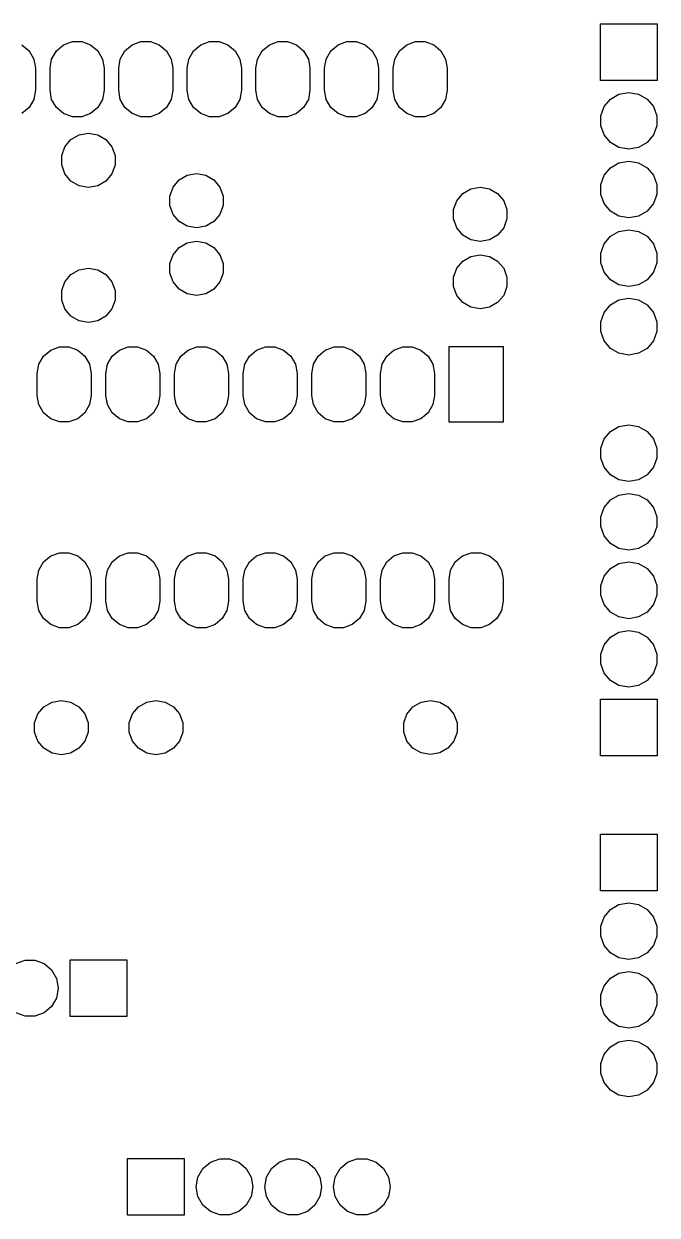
# Model space of a CAD drawing. Extents: x 135.4 to 182.6, y -141.7 to -47.6.
# Drawn here: x 159.11 to 182.55, y -140.05 to -95.95 of the extents above; entities that cross this region are included whole.
import ezdxf

# ---------------------------------------------------------------- set-up
doc = ezdxf.new("R2010")
doc.units = 0
doc.header["$MEASUREMENT"] = 0
doc.layers.add('BLACK', color=7, linetype='CONTINUOUS')

msp = doc.modelspace()

# ---------------------------------------------------------------- linework, layer by layer
at = {"layer": 'Black'}
for p, q in [((180.45, -98.05), (180.45, -95.95)), ((180.45, -95.95), (182.55, -95.95)), ((182.55, -95.95), (182.55, -98.05)), ((159.04, -96.7286), (159.306, -96.9519)), ((159.306, -96.9519), (159.48, -97.2526)), ((160.14, -97.2526), (160.314, -96.9519)), ((160.314, -96.9519), (160.58, -96.7286)), ((160.58, -96.7286), (160.906, -96.6098)), ((160.906, -96.6098), (161.254, -96.6098)), ((161.254, -96.6098), (161.58, -96.7286)), ((161.58, -96.7286), (161.846, -96.9519)), ((161.846, -96.9519), (162.02, -97.2526)), ((162.68, -97.2526), (162.854, -96.9519)), ((162.854, -96.9519), (163.12, -96.7286)), ((163.12, -96.7286), (163.446, -96.6098)), ((163.446, -96.6098), (163.794, -96.6098)), ((163.794, -96.6098), (164.12, -96.7286)), ((164.12, -96.7286), (164.386, -96.9519)), ((164.386, -96.9519), (164.56, -97.2526)), ((165.22, -97.2526), (165.394, -96.9519)), ((165.394, -96.9519), (165.66, -96.7286)), ((165.66, -96.7286), (165.986, -96.6098)), ((165.986, -96.6098), (166.334, -96.6098)), ((166.334, -96.6098), (166.66, -96.7286)), ((166.66, -96.7286), (166.926, -96.9519)), ((166.926, -96.9519), (167.1, -97.2526)), ((167.76, -97.2526), (167.934, -96.9519)), ((167.934, -96.9519), (168.2, -96.7286)), ((168.2, -96.7286), (168.526, -96.6098)), ((168.526, -96.6098), (168.874, -96.6098)), ((168.874, -96.6098), (169.2, -96.7286)), ((169.2, -96.7286), (169.466, -96.9519)), ((169.466, -96.9519), (169.64, -97.2526)), ((170.3, -97.2526), (170.474, -96.9519)), ((170.474, -96.9519), (170.74, -96.7286)), ((170.74, -96.7286), (171.066, -96.6098)), ((171.066, -96.6098), (171.414, -96.6098)), ((171.414, -96.6098), (171.74, -96.7286)), ((171.74, -96.7286), (172.006, -96.9519)), ((172.006, -96.9519), (172.18, -97.2526)), ((172.84, -97.2526), (173.014, -96.9519)), ((173.014, -96.9519), (173.28, -96.7286)), ((173.28, -96.7286), (173.606, -96.6098)), ((173.606, -96.6098), (173.954, -96.6098)), ((173.954, -96.6098), (174.28, -96.7286)), ((174.28, -96.7286), (174.546, -96.9519)), ((174.546, -96.9519), (174.72, -97.2526)), ((159.48, -97.2526), (159.54, -97.5947)), ((160.08, -97.5947), (160.14, -97.2526)), ((162.02, -97.2526), (162.08, -97.5947)), ((162.62, -97.5947), (162.68, -97.2526)), ((164.56, -97.2526), (164.62, -97.5947)), ((165.16, -97.5947), (165.22, -97.2526)), ((167.1, -97.2526), (167.16, -97.5947)), ((167.7, -97.5947), (167.76, -97.2526)), ((169.64, -97.2526), (169.7, -97.5947)), ((170.24, -97.5947), (170.3, -97.2526)), ((172.18, -97.2526), (172.24, -97.5947)), ((172.78, -97.5947), (172.84, -97.2526)), ((174.72, -97.2526), (174.78, -97.5947)), ((159.54, -97.5947), (159.54, -98.4053)), ((160.08, -98.4053), (160.08, -97.5947)), ((162.08, -97.5947), (162.08, -98.4053)), ((162.62, -98.4053), (162.62, -97.5947)), ((164.62, -97.5947), (164.62, -98.4053)), ((165.16, -98.4053), (165.16, -97.5947)), ((167.16, -97.5947), (167.16, -98.4053)), ((167.7, -98.4053), (167.7, -97.5947)), ((169.7, -97.5947), (169.7, -98.4053)), ((170.24, -98.4053), (170.24, -97.5947)), ((172.24, -97.5947), (172.24, -98.4053)), ((172.78, -98.4053), (172.78, -97.5947)), ((174.78, -97.5947), (174.78, -98.4053)), ((182.55, -98.05), (180.45, -98.05)), ((159.48, -98.7474), (159.306, -99.0481)), ((159.54, -98.4053), (159.48, -98.7474)), ((160.14, -98.7474), (160.08, -98.4053)), ((160.314, -99.0481), (160.14, -98.7474)), ((162.02, -98.7474), (161.846, -99.0481)), ((162.08, -98.4053), (162.02, -98.7474)), ((162.68, -98.7474), (162.62, -98.4053)), ((162.854, -99.0481), (162.68, -98.7474)), ((164.56, -98.7474), (164.386, -99.0481)), ((164.62, -98.4053), (164.56, -98.7474)), ((165.22, -98.7474), (165.16, -98.4053)), ((165.394, -99.0481), (165.22, -98.7474)), ((167.1, -98.7474), (166.926, -99.0481)), ((167.16, -98.4053), (167.1, -98.7474)), ((167.76, -98.7474), (167.7, -98.4053)), ((167.934, -99.0481), (167.76, -98.7474)), ((169.64, -98.7474), (169.466, -99.0481)), ((169.7, -98.4053), (169.64, -98.7474)), ((170.3, -98.7474), (170.24, -98.4053)), ((170.474, -99.0481), (170.3, -98.7474)), ((172.18, -98.7474), (172.006, -99.0481)), ((172.24, -98.4053), (172.18, -98.7474)), ((172.84, -98.7474), (172.78, -98.4053)), ((173.014, -99.0481), (172.84, -98.7474)), ((174.72, -98.7474), (174.546, -99.0481)), ((174.78, -98.4053), (174.72, -98.7474)), ((180.587, -99.015), (180.821, -98.7357)), ((180.821, -98.7357), (181.137, -98.5533)), ((181.137, -98.5533), (181.496, -98.49)), ((181.496, -98.49), (181.504, -98.49)), ((181.504, -98.49), (181.863, -98.5533)), ((181.863, -98.5533), (182.179, -98.7357)), ((182.179, -98.7357), (182.413, -99.015)), ((159.306, -99.0481), (159.04, -99.2714)), ((160.58, -99.2714), (160.314, -99.0481)), ((161.846, -99.0481), (161.58, -99.2714)), ((163.12, -99.2714), (162.854, -99.0481)), ((164.386, -99.0481), (164.12, -99.2714)), ((165.66, -99.2714), (165.394, -99.0481)), ((166.926, -99.0481), (166.66, -99.2714)), ((168.2, -99.2714), (167.934, -99.0481)), ((169.466, -99.0481), (169.2, -99.2714)), ((170.74, -99.2714), (170.474, -99.0481)), ((172.006, -99.0481), (171.74, -99.2714)), ((173.28, -99.2714), (173.014, -99.0481)), ((174.546, -99.0481), (174.28, -99.2714)), ((180.462, -99.3577), (180.587, -99.015)), ((182.413, -99.015), (182.538, -99.3577)), ((160.906, -99.3902), (160.58, -99.2714)), ((161.254, -99.3902), (160.906, -99.3902)), ((161.58, -99.2714), (161.254, -99.3902)), ((163.446, -99.3902), (163.12, -99.2714)), ((163.794, -99.3902), (163.446, -99.3902)), ((164.12, -99.2714), (163.794, -99.3902)), ((165.986, -99.3902), (165.66, -99.2714)), ((166.334, -99.3902), (165.986, -99.3902)), ((166.66, -99.2714), (166.334, -99.3902)), ((168.526, -99.3902), (168.2, -99.2714)), ((168.874, -99.3902), (168.526, -99.3902)), ((169.2, -99.2714), (168.874, -99.3902)), ((171.066, -99.3902), (170.74, -99.2714)), ((171.414, -99.3902), (171.066, -99.3902)), ((171.74, -99.2714), (171.414, -99.3902)), ((173.606, -99.3902), (173.28, -99.2714)), ((173.954, -99.3902), (173.606, -99.3902)), ((174.28, -99.2714), (173.954, -99.3902)), ((180.462, -99.7223), (180.462, -99.3577)), ((182.538, -99.3577), (182.538, -99.7223)), ((160.855, -100.231), (161.157, -100.057)), ((161.157, -100.057), (161.5, -99.9962)), ((161.5, -99.9962), (161.843, -100.057)), ((161.843, -100.057), (162.145, -100.231)), ((180.587, -100.065), (180.462, -99.7223)), ((180.821, -100.344), (180.587, -100.065)), ((182.413, -100.065), (182.179, -100.344)), ((182.538, -99.7223), (182.413, -100.065)), ((160.511, -100.826), (160.631, -100.498)), ((160.631, -100.498), (160.855, -100.231)), ((162.145, -100.231), (162.369, -100.498)), ((162.369, -100.498), (162.489, -100.826)), ((181.137, -100.527), (180.821, -100.344)), ((181.496, -100.59), (181.137, -100.527)), ((181.863, -100.527), (181.504, -100.59)), ((182.179, -100.344), (181.863, -100.527)), ((160.511, -101.174), (160.511, -100.826)), ((162.489, -100.826), (162.489, -101.174)), ((181.504, -100.59), (181.496, -100.59)), ((160.631, -101.502), (160.511, -101.174)), ((162.489, -101.174), (162.369, -101.502)), ((180.587, -101.555), (180.821, -101.276)), ((180.821, -101.276), (181.137, -101.093)), ((181.137, -101.093), (181.496, -101.03)), ((181.496, -101.03), (181.504, -101.03)), ((181.504, -101.03), (181.863, -101.093)), ((181.863, -101.093), (182.179, -101.276)), ((182.179, -101.276), (182.413, -101.555)), ((160.855, -101.769), (160.631, -101.502)), ((161.157, -101.943), (160.855, -101.769)), ((162.145, -101.769), (161.843, -101.943)), ((162.369, -101.502), (162.145, -101.769)), ((164.631, -101.998), (164.855, -101.731)), ((164.855, -101.731), (165.157, -101.557)), ((165.157, -101.557), (165.5, -101.496)), ((165.5, -101.496), (165.843, -101.557)), ((165.843, -101.557), (166.145, -101.731)), ((166.145, -101.731), (166.369, -101.998)), ((180.462, -101.898), (180.587, -101.555)), ((182.413, -101.555), (182.538, -101.898)), ((161.5, -102.004), (161.157, -101.943)), ((161.843, -101.943), (161.5, -102.004)), ((164.511, -102.326), (164.631, -101.998)), ((166.369, -101.998), (166.489, -102.326)), ((175.131, -102.498), (175.355, -102.231)), ((175.355, -102.231), (175.657, -102.057)), ((175.657, -102.057), (176, -101.996)), ((176, -101.996), (176.343, -102.057)), ((176.343, -102.057), (176.645, -102.231)), ((176.645, -102.231), (176.869, -102.498)), ((180.462, -102.262), (180.462, -101.898)), ((180.587, -102.605), (180.462, -102.262)), ((182.538, -102.262), (182.413, -102.605)), ((182.538, -101.898), (182.538, -102.262)), ((164.511, -102.674), (164.511, -102.326)), ((164.631, -103.002), (164.511, -102.674)), ((166.489, -102.674), (166.369, -103.002)), ((166.489, -102.326), (166.489, -102.674)), ((175.011, -102.826), (175.131, -102.498)), ((176.869, -102.498), (176.989, -102.826)), ((180.821, -102.884), (180.587, -102.605)), ((182.413, -102.605), (182.179, -102.884)), ((164.855, -103.269), (164.631, -103.002)), ((166.369, -103.002), (166.145, -103.269)), ((175.011, -103.174), (175.011, -102.826)), ((175.131, -103.502), (175.011, -103.174)), ((176.989, -103.174), (176.869, -103.502)), ((176.989, -102.826), (176.989, -103.174)), ((181.137, -103.067), (180.821, -102.884)), ((181.496, -103.13), (181.137, -103.067)), ((181.504, -103.13), (181.496, -103.13)), ((181.863, -103.067), (181.504, -103.13)), ((182.179, -102.884), (181.863, -103.067)), ((165.157, -103.443), (164.855, -103.269)), ((165.5, -103.504), (165.157, -103.443)), ((165.843, -103.443), (165.5, -103.504)), ((166.145, -103.269), (165.843, -103.443)), ((175.355, -103.769), (175.131, -103.502)), ((176.869, -103.502), (176.645, -103.769)), ((180.821, -103.816), (181.137, -103.633)), ((181.137, -103.633), (181.496, -103.57)), ((181.496, -103.57), (181.504, -103.57)), ((181.504, -103.57), (181.863, -103.633)), ((181.863, -103.633), (182.179, -103.816)), ((164.855, -104.231), (165.157, -104.057)), ((165.157, -104.057), (165.5, -103.996)), ((165.5, -103.996), (165.843, -104.057)), ((165.843, -104.057), (166.145, -104.231)), ((175.657, -103.943), (175.355, -103.769)), ((176, -104.004), (175.657, -103.943)), ((176.343, -103.943), (176, -104.004)), ((176.645, -103.769), (176.343, -103.943)), ((180.587, -104.095), (180.821, -103.816)), ((182.179, -103.816), (182.413, -104.095)), ((164.511, -104.826), (164.631, -104.498)), ((164.631, -104.498), (164.855, -104.231)), ((166.145, -104.231), (166.369, -104.498)), ((166.369, -104.498), (166.489, -104.826)), ((175.657, -104.557), (176, -104.496)), ((176, -104.496), (176.343, -104.557)), ((180.462, -104.438), (180.587, -104.095)), ((180.462, -104.802), (180.462, -104.438)), ((182.413, -104.095), (182.538, -104.438)), ((182.538, -104.438), (182.538, -104.802)), ((164.511, -105.174), (164.511, -104.826)), ((166.489, -104.826), (166.489, -105.174)), ((175.131, -104.998), (175.355, -104.731)), ((175.355, -104.731), (175.657, -104.557)), ((176.343, -104.557), (176.645, -104.731)), ((176.645, -104.731), (176.869, -104.998)), ((180.587, -105.145), (180.462, -104.802)), ((182.538, -104.802), (182.413, -105.145)), ((160.631, -105.498), (160.855, -105.231)), ((160.855, -105.231), (161.157, -105.057)), ((161.157, -105.057), (161.5, -104.996)), ((161.5, -104.996), (161.843, -105.057)), ((161.843, -105.057), (162.145, -105.231)), ((162.145, -105.231), (162.369, -105.498)), ((164.631, -105.502), (164.511, -105.174)), ((166.489, -105.174), (166.369, -105.502)), ((175.011, -105.326), (175.131, -104.998)), ((175.011, -105.674), (175.011, -105.326)), ((176.869, -104.998), (176.989, -105.326)), ((176.989, -105.326), (176.989, -105.674)), ((180.821, -105.424), (180.587, -105.145)), ((182.413, -105.145), (182.179, -105.424)), ((160.511, -105.826), (160.631, -105.498)), ((160.511, -106.174), (160.511, -105.826)), ((162.369, -105.498), (162.489, -105.826)), ((162.489, -105.826), (162.489, -106.174)), ((164.855, -105.769), (164.631, -105.502)), ((165.157, -105.943), (164.855, -105.769)), ((166.145, -105.769), (165.843, -105.943)), ((166.369, -105.502), (166.145, -105.769)), ((175.131, -106.002), (175.011, -105.674)), ((176.989, -105.674), (176.869, -106.002)), ((181.137, -105.607), (180.821, -105.424)), ((181.496, -105.67), (181.137, -105.607)), ((181.504, -105.67), (181.496, -105.67)), ((181.863, -105.607), (181.504, -105.67)), ((182.179, -105.424), (181.863, -105.607)), ((160.631, -106.502), (160.511, -106.174)), ((162.489, -106.174), (162.369, -106.502)), ((165.5, -106.004), (165.157, -105.943)), ((165.843, -105.943), (165.5, -106.004)), ((175.355, -106.269), (175.131, -106.002)), ((175.657, -106.443), (175.355, -106.269)), ((176.645, -106.269), (176.343, -106.443)), ((176.869, -106.002), (176.645, -106.269)), ((180.821, -106.356), (181.137, -106.173)), ((181.137, -106.173), (181.496, -106.11)), ((181.496, -106.11), (181.504, -106.11)), ((181.504, -106.11), (181.863, -106.173)), ((181.863, -106.173), (182.179, -106.356)), ((160.855, -106.769), (160.631, -106.502)), ((162.369, -106.502), (162.145, -106.769)), ((176, -106.504), (175.657, -106.443)), ((176.343, -106.443), (176, -106.504)), ((180.462, -106.978), (180.587, -106.635)), ((180.587, -106.635), (180.821, -106.356)), ((182.179, -106.356), (182.413, -106.635)), ((182.413, -106.635), (182.538, -106.978)), ((161.157, -106.943), (160.855, -106.769)), ((161.5, -107.004), (161.157, -106.943)), ((161.843, -106.943), (161.5, -107.004)), ((162.145, -106.769), (161.843, -106.943)), ((180.462, -107.342), (180.462, -106.978)), ((182.538, -106.978), (182.538, -107.342)), ((180.587, -107.685), (180.462, -107.342)), ((182.538, -107.342), (182.413, -107.685)), ((159.84, -108.25), (160.106, -108.027)), ((160.106, -108.027), (160.432, -107.908)), ((160.432, -107.908), (160.78, -107.908)), ((160.78, -107.908), (161.106, -108.027)), ((161.106, -108.027), (161.372, -108.25)), ((162.38, -108.25), (162.646, -108.027)), ((162.646, -108.027), (162.972, -107.908)), ((162.972, -107.908), (163.32, -107.908)), ((163.32, -107.908), (163.646, -108.027)), ((163.646, -108.027), (163.912, -108.25)), ((164.92, -108.25), (165.186, -108.027)), ((165.186, -108.027), (165.512, -107.908)), ((165.512, -107.908), (165.86, -107.908)), ((165.86, -107.908), (166.186, -108.027)), ((166.186, -108.027), (166.452, -108.25)), ((167.46, -108.25), (167.726, -108.027)), ((167.726, -108.027), (168.052, -107.908)), ((168.052, -107.908), (168.4, -107.908)), ((168.4, -107.908), (168.726, -108.027)), ((168.726, -108.027), (168.992, -108.25)), ((170, -108.25), (170.266, -108.027)), ((170.266, -108.027), (170.592, -107.908)), ((170.592, -107.908), (170.94, -107.908)), ((170.94, -107.908), (171.266, -108.027)), ((171.266, -108.027), (171.532, -108.25)), ((172.54, -108.25), (172.806, -108.027)), ((172.806, -108.027), (173.132, -107.908)), ((173.132, -107.908), (173.48, -107.908)), ((173.48, -107.908), (173.806, -108.027)), ((173.806, -108.027), (174.072, -108.25)), ((174.846, -110.698), (174.846, -107.898)), ((174.846, -107.898), (176.846, -107.898)), ((176.846, -107.898), (176.846, -110.698)), ((180.821, -107.964), (180.587, -107.685)), ((181.137, -108.147), (180.821, -107.964)), ((182.179, -107.964), (181.863, -108.147)), ((182.413, -107.685), (182.179, -107.964)), ((159.666, -108.551), (159.84, -108.25)), ((161.372, -108.25), (161.546, -108.551)), ((162.206, -108.551), (162.38, -108.25)), ((163.912, -108.25), (164.086, -108.551)), ((164.746, -108.551), (164.92, -108.25)), ((166.452, -108.25), (166.626, -108.551)), ((167.286, -108.551), (167.46, -108.25)), ((168.992, -108.25), (169.166, -108.551)), ((169.826, -108.551), (170, -108.25)), ((171.532, -108.25), (171.706, -108.551)), ((172.366, -108.551), (172.54, -108.25)), ((174.072, -108.25), (174.246, -108.551)), ((181.496, -108.21), (181.137, -108.147)), ((181.504, -108.21), (181.496, -108.21)), ((181.863, -108.147), (181.504, -108.21)), ((159.606, -108.893), (159.666, -108.551)), ((159.606, -109.703), (159.606, -108.893)), ((161.546, -108.551), (161.606, -108.893)), ((161.606, -108.893), (161.606, -109.703)), ((162.146, -108.893), (162.206, -108.551)), ((162.146, -109.703), (162.146, -108.893)), ((164.086, -108.551), (164.146, -108.893)), ((164.146, -108.893), (164.146, -109.703)), ((164.686, -108.893), (164.746, -108.551)), ((164.686, -109.703), (164.686, -108.893)), ((166.626, -108.551), (166.686, -108.893)), ((166.686, -108.893), (166.686, -109.703)), ((167.226, -108.893), (167.286, -108.551)), ((167.226, -109.703), (167.226, -108.893)), ((169.166, -108.551), (169.226, -108.893)), ((169.226, -108.893), (169.226, -109.703)), ((169.766, -108.893), (169.826, -108.551)), ((169.766, -109.703), (169.766, -108.893)), ((171.706, -108.551), (171.766, -108.893)), ((171.766, -108.893), (171.766, -109.703)), ((172.306, -108.893), (172.366, -108.551)), ((172.306, -109.703), (172.306, -108.893)), ((174.246, -108.551), (174.306, -108.893)), ((174.306, -108.893), (174.306, -109.703)), ((159.666, -110.045), (159.606, -109.703)), ((161.606, -109.703), (161.546, -110.045)), ((162.206, -110.045), (162.146, -109.703)), ((164.146, -109.703), (164.086, -110.045)), ((164.746, -110.045), (164.686, -109.703)), ((166.686, -109.703), (166.626, -110.045)), ((167.286, -110.045), (167.226, -109.703)), ((169.226, -109.703), (169.166, -110.045)), ((169.826, -110.045), (169.766, -109.703)), ((171.766, -109.703), (171.706, -110.045)), ((172.366, -110.045), (172.306, -109.703)), ((174.306, -109.703), (174.246, -110.045)), ((159.84, -110.346), (159.666, -110.045)), ((161.546, -110.045), (161.372, -110.346)), ((162.38, -110.346), (162.206, -110.045)), ((164.086, -110.045), (163.912, -110.346)), ((164.92, -110.346), (164.746, -110.045)), ((166.626, -110.045), (166.452, -110.346)), ((167.46, -110.346), (167.286, -110.045)), ((169.166, -110.045), (168.992, -110.346)), ((170, -110.346), (169.826, -110.045)), ((171.706, -110.045), (171.532, -110.346)), ((172.54, -110.346), (172.366, -110.045)), ((174.246, -110.045), (174.072, -110.346)), ((160.106, -110.569), (159.84, -110.346)), ((160.432, -110.688), (160.106, -110.569)), ((160.78, -110.688), (160.432, -110.688)), ((161.106, -110.569), (160.78, -110.688)), ((161.372, -110.346), (161.106, -110.569)), ((162.646, -110.569), (162.38, -110.346)), ((162.972, -110.688), (162.646, -110.569)), ((163.32, -110.688), (162.972, -110.688)), ((163.646, -110.569), (163.32, -110.688)), ((163.912, -110.346), (163.646, -110.569)), ((165.186, -110.569), (164.92, -110.346)), ((165.512, -110.688), (165.186, -110.569)), ((165.86, -110.688), (165.512, -110.688)), ((166.186, -110.569), (165.86, -110.688)), ((166.452, -110.346), (166.186, -110.569)), ((167.726, -110.569), (167.46, -110.346)), ((168.052, -110.688), (167.726, -110.569)), ((168.4, -110.688), (168.052, -110.688)), ((168.726, -110.569), (168.4, -110.688)), ((168.992, -110.346), (168.726, -110.569)), ((170.266, -110.569), (170, -110.346)), ((170.592, -110.688), (170.266, -110.569)), ((170.94, -110.688), (170.592, -110.688)), ((171.266, -110.569), (170.94, -110.688)), ((171.532, -110.346), (171.266, -110.569)), ((172.806, -110.569), (172.54, -110.346)), ((173.132, -110.688), (172.806, -110.569)), ((173.48, -110.688), (173.132, -110.688)), ((173.806, -110.569), (173.48, -110.688)), ((174.072, -110.346), (173.806, -110.569)), ((176.846, -110.698), (174.846, -110.698)), ((180.587, -111.315), (180.821, -111.036)), ((180.821, -111.036), (181.137, -110.853)), ((181.137, -110.853), (181.496, -110.79)), ((181.496, -110.79), (181.504, -110.79)), ((181.504, -110.79), (181.863, -110.853)), ((181.863, -110.853), (182.179, -111.036)), ((182.179, -111.036), (182.413, -111.315)), ((180.462, -111.658), (180.587, -111.315)), ((182.413, -111.315), (182.538, -111.658)), ((180.462, -112.022), (180.462, -111.658)), ((182.538, -111.658), (182.538, -112.022)), ((180.587, -112.365), (180.462, -112.022)), ((180.821, -112.644), (180.587, -112.365)), ((182.413, -112.365), (182.179, -112.644)), ((182.538, -112.022), (182.413, -112.365)), ((181.137, -112.827), (180.821, -112.644)), ((181.496, -112.89), (181.137, -112.827)), ((181.504, -112.89), (181.496, -112.89)), ((181.863, -112.827), (181.504, -112.89)), ((182.179, -112.644), (181.863, -112.827)), ((181.137, -113.393), (181.496, -113.33)), ((181.496, -113.33), (181.504, -113.33)), ((181.504, -113.33), (181.863, -113.393)), ((180.587, -113.855), (180.821, -113.576)), ((180.821, -113.576), (181.137, -113.393)), ((181.863, -113.393), (182.179, -113.576)), ((182.179, -113.576), (182.413, -113.855)), ((180.462, -114.198), (180.587, -113.855)), ((180.462, -114.562), (180.462, -114.198)), ((182.413, -113.855), (182.538, -114.198)), ((182.538, -114.198), (182.538, -114.562)), ((180.587, -114.905), (180.462, -114.562)), ((182.538, -114.562), (182.413, -114.905)), ((180.821, -115.184), (180.587, -114.905)), ((182.413, -114.905), (182.179, -115.184)), ((160.106, -115.647), (160.432, -115.528)), ((160.432, -115.528), (160.78, -115.528)), ((160.78, -115.528), (161.106, -115.647)), ((162.646, -115.647), (162.972, -115.528)), ((162.972, -115.528), (163.32, -115.528)), ((163.32, -115.528), (163.646, -115.647)), ((165.186, -115.647), (165.512, -115.528)), ((165.512, -115.528), (165.86, -115.528)), ((165.86, -115.528), (166.186, -115.647)), ((167.726, -115.647), (168.052, -115.528)), ((168.052, -115.528), (168.4, -115.528)), ((168.4, -115.528), (168.726, -115.647)), ((170.266, -115.647), (170.592, -115.528)), ((170.592, -115.528), (170.94, -115.528)), ((170.94, -115.528), (171.266, -115.647)), ((172.806, -115.647), (173.132, -115.528)), ((173.132, -115.528), (173.48, -115.528)), ((173.48, -115.528), (173.806, -115.647)), ((175.346, -115.647), (175.672, -115.528)), ((175.672, -115.528), (176.02, -115.528)), ((176.02, -115.528), (176.346, -115.647)), ((181.137, -115.367), (180.821, -115.184)), ((181.496, -115.43), (181.137, -115.367)), ((181.504, -115.43), (181.496, -115.43)), ((181.863, -115.367), (181.504, -115.43)), ((182.179, -115.184), (181.863, -115.367)), ((159.666, -116.171), (159.84, -115.87)), ((159.84, -115.87), (160.106, -115.647)), ((161.106, -115.647), (161.372, -115.87)), ((161.372, -115.87), (161.546, -116.171)), ((162.206, -116.171), (162.38, -115.87)), ((162.38, -115.87), (162.646, -115.647)), ((163.646, -115.647), (163.912, -115.87)), ((163.912, -115.87), (164.086, -116.171)), ((164.746, -116.171), (164.92, -115.87)), ((164.92, -115.87), (165.186, -115.647)), ((166.186, -115.647), (166.452, -115.87)), ((166.452, -115.87), (166.626, -116.171)), ((167.286, -116.171), (167.46, -115.87)), ((167.46, -115.87), (167.726, -115.647)), ((168.726, -115.647), (168.992, -115.87)), ((168.992, -115.87), (169.166, -116.171)), ((169.826, -116.171), (170, -115.87)), ((170, -115.87), (170.266, -115.647)), ((171.266, -115.647), (171.532, -115.87)), ((171.532, -115.87), (171.706, -116.171)), ((172.366, -116.171), (172.54, -115.87)), ((172.54, -115.87), (172.806, -115.647)), ((173.806, -115.647), (174.072, -115.87)), ((174.072, -115.87), (174.246, -116.171)), ((174.906, -116.171), (175.08, -115.87)), ((175.08, -115.87), (175.346, -115.647)), ((176.346, -115.647), (176.612, -115.87)), ((176.612, -115.87), (176.786, -116.171)), ((180.821, -116.116), (181.137, -115.933)), ((181.137, -115.933), (181.496, -115.87)), ((181.496, -115.87), (181.504, -115.87)), ((181.504, -115.87), (181.863, -115.933)), ((181.863, -115.933), (182.179, -116.116)), ((159.606, -116.513), (159.666, -116.171)), ((161.546, -116.171), (161.606, -116.513)), ((162.146, -116.513), (162.206, -116.171)), ((164.086, -116.171), (164.146, -116.513)), ((164.686, -116.513), (164.746, -116.171)), ((166.626, -116.171), (166.686, -116.513)), ((167.226, -116.513), (167.286, -116.171)), ((169.166, -116.171), (169.226, -116.513)), ((169.766, -116.513), (169.826, -116.171)), ((171.706, -116.171), (171.766, -116.513)), ((172.306, -116.513), (172.366, -116.171)), ((174.246, -116.171), (174.306, -116.513)), ((174.846, -116.513), (174.906, -116.171)), ((176.786, -116.171), (176.846, -116.513)), ((180.462, -116.738), (180.587, -116.395)), ((180.587, -116.395), (180.821, -116.116)), ((182.179, -116.116), (182.413, -116.395)), ((182.413, -116.395), (182.538, -116.738)), ((159.606, -117.323), (159.606, -116.513)), ((161.606, -116.513), (161.606, -117.323)), ((162.146, -117.323), (162.146, -116.513)), ((164.146, -116.513), (164.146, -117.323)), ((164.686, -117.323), (164.686, -116.513)), ((166.686, -116.513), (166.686, -117.323)), ((167.226, -117.323), (167.226, -116.513)), ((169.226, -116.513), (169.226, -117.323)), ((169.766, -117.323), (169.766, -116.513)), ((171.766, -116.513), (171.766, -117.323)), ((172.306, -117.323), (172.306, -116.513)), ((174.306, -116.513), (174.306, -117.323)), ((174.846, -117.323), (174.846, -116.513)), ((176.846, -116.513), (176.846, -117.323)), ((180.462, -117.102), (180.462, -116.738)), ((182.538, -116.738), (182.538, -117.102)), ((180.587, -117.445), (180.462, -117.102)), ((182.538, -117.102), (182.413, -117.445)), ((159.666, -117.665), (159.606, -117.323)), ((159.84, -117.966), (159.666, -117.665)), ((161.546, -117.665), (161.372, -117.966)), ((161.606, -117.323), (161.546, -117.665)), ((162.206, -117.665), (162.146, -117.323)), ((162.38, -117.966), (162.206, -117.665)), ((164.086, -117.665), (163.912, -117.966)), ((164.146, -117.323), (164.086, -117.665)), ((164.746, -117.665), (164.686, -117.323)), ((164.92, -117.966), (164.746, -117.665)), ((166.626, -117.665), (166.452, -117.966)), ((166.686, -117.323), (166.626, -117.665)), ((167.286, -117.665), (167.226, -117.323)), ((167.46, -117.966), (167.286, -117.665)), ((169.166, -117.665), (168.992, -117.966)), ((169.226, -117.323), (169.166, -117.665)), ((169.826, -117.665), (169.766, -117.323)), ((170, -117.966), (169.826, -117.665)), ((171.706, -117.665), (171.532, -117.966)), ((171.766, -117.323), (171.706, -117.665)), ((172.366, -117.665), (172.306, -117.323)), ((172.54, -117.966), (172.366, -117.665)), ((174.246, -117.665), (174.072, -117.966)), ((174.306, -117.323), (174.246, -117.665)), ((174.906, -117.665), (174.846, -117.323)), ((175.08, -117.966), (174.906, -117.665)), ((176.786, -117.665), (176.612, -117.966)), ((176.846, -117.323), (176.786, -117.665)), ((180.821, -117.724), (180.587, -117.445)), ((181.137, -117.907), (180.821, -117.724)), ((182.179, -117.724), (181.863, -117.907)), ((182.413, -117.445), (182.179, -117.724)), ((160.106, -118.189), (159.84, -117.966)), ((161.372, -117.966), (161.106, -118.189)), ((162.646, -118.189), (162.38, -117.966)), ((163.912, -117.966), (163.646, -118.189)), ((165.186, -118.189), (164.92, -117.966)), ((166.452, -117.966), (166.186, -118.189)), ((167.726, -118.189), (167.46, -117.966)), ((168.992, -117.966), (168.726, -118.189)), ((170.266, -118.189), (170, -117.966)), ((171.532, -117.966), (171.266, -118.189)), ((172.806, -118.189), (172.54, -117.966)), ((174.072, -117.966), (173.806, -118.189)), ((175.346, -118.189), (175.08, -117.966)), ((176.612, -117.966), (176.346, -118.189)), ((181.496, -117.97), (181.137, -117.907)), ((181.504, -117.97), (181.496, -117.97)), ((181.863, -117.907), (181.504, -117.97)), ((160.432, -118.308), (160.106, -118.189)), ((160.78, -118.308), (160.432, -118.308)), ((161.106, -118.189), (160.78, -118.308)), ((162.972, -118.308), (162.646, -118.189)), ((163.32, -118.308), (162.972, -118.308)), ((163.646, -118.189), (163.32, -118.308)), ((165.512, -118.308), (165.186, -118.189)), ((165.86, -118.308), (165.512, -118.308)), ((166.186, -118.189), (165.86, -118.308)), ((168.052, -118.308), (167.726, -118.189)), ((168.4, -118.308), (168.052, -118.308)), ((168.726, -118.189), (168.4, -118.308)), ((170.592, -118.308), (170.266, -118.189)), ((170.94, -118.308), (170.592, -118.308)), ((171.266, -118.189), (170.94, -118.308)), ((173.132, -118.308), (172.806, -118.189)), ((173.48, -118.308), (173.132, -118.308)), ((173.806, -118.189), (173.48, -118.308)), ((175.672, -118.308), (175.346, -118.189)), ((176.02, -118.308), (175.672, -118.308)), ((176.346, -118.189), (176.02, -118.308)), ((180.821, -118.656), (181.137, -118.473)), ((181.137, -118.473), (181.496, -118.41)), ((181.496, -118.41), (181.504, -118.41)), ((181.504, -118.41), (181.863, -118.473)), ((181.863, -118.473), (182.179, -118.656)), ((180.462, -119.278), (180.587, -118.935)), ((180.587, -118.935), (180.821, -118.656)), ((182.179, -118.656), (182.413, -118.935)), ((182.413, -118.935), (182.538, -119.278)), ((180.462, -119.642), (180.462, -119.278)), ((182.538, -119.278), (182.538, -119.642)), ((180.587, -119.985), (180.462, -119.642)), ((182.538, -119.642), (182.413, -119.985)), ((180.821, -120.264), (180.587, -119.985)), ((181.137, -120.447), (180.821, -120.264)), ((182.179, -120.264), (181.863, -120.447)), ((182.413, -119.985), (182.179, -120.264)), ((181.496, -120.51), (181.137, -120.447)), ((181.504, -120.51), (181.496, -120.51)), ((181.863, -120.447), (181.504, -120.51)), ((159.631, -121.498), (159.855, -121.231)), ((159.855, -121.231), (160.157, -121.057)), ((160.157, -121.057), (160.5, -120.996)), ((160.5, -120.996), (160.843, -121.057)), ((160.843, -121.057), (161.145, -121.231)), ((161.145, -121.231), (161.369, -121.498)), ((163.131, -121.498), (163.355, -121.231)), ((163.355, -121.231), (163.657, -121.057)), ((163.657, -121.057), (164, -120.996)), ((164, -120.996), (164.343, -121.057)), ((164.343, -121.057), (164.645, -121.231)), ((164.645, -121.231), (164.869, -121.498)), ((173.29, -121.5), (173.513, -121.234)), ((173.513, -121.234), (173.814, -121.06)), ((173.814, -121.06), (174.156, -121)), ((174.156, -121), (174.164, -121)), ((174.164, -121), (174.506, -121.06)), ((174.506, -121.06), (174.807, -121.234)), ((174.807, -121.234), (175.03, -121.5)), ((180.45, -123.05), (180.45, -120.95)), ((180.45, -120.95), (182.55, -120.95)), ((182.55, -120.95), (182.55, -123.05)), ((159.511, -121.826), (159.631, -121.498)), ((161.369, -121.498), (161.489, -121.826)), ((163.011, -121.826), (163.131, -121.498)), ((164.869, -121.498), (164.989, -121.826)), ((173.171, -121.826), (173.29, -121.5)), ((175.03, -121.5), (175.149, -121.826)), ((159.511, -122.174), (159.511, -121.826)), ((161.489, -121.826), (161.489, -122.174)), ((163.011, -122.174), (163.011, -121.826)), ((164.989, -121.826), (164.989, -122.174)), ((173.171, -122.174), (173.171, -121.826)), ((175.149, -121.826), (175.149, -122.174)), ((159.631, -122.502), (159.511, -122.174)), ((159.855, -122.769), (159.631, -122.502)), ((161.369, -122.502), (161.145, -122.769)), ((161.489, -122.174), (161.369, -122.502)), ((163.131, -122.502), (163.011, -122.174)), ((163.355, -122.769), (163.131, -122.502)), ((164.869, -122.502), (164.645, -122.769)), ((164.989, -122.174), (164.869, -122.502)), ((173.29, -122.5), (173.171, -122.174)), ((173.513, -122.766), (173.29, -122.5)), ((175.03, -122.5), (174.807, -122.766)), ((175.149, -122.174), (175.03, -122.5)), ((160.157, -122.943), (159.855, -122.769)), ((160.5, -123.004), (160.157, -122.943)), ((160.843, -122.943), (160.5, -123.004)), ((161.145, -122.769), (160.843, -122.943)), ((163.657, -122.943), (163.355, -122.769)), ((164, -123.004), (163.657, -122.943)), ((164.343, -122.943), (164, -123.004)), ((164.645, -122.769), (164.343, -122.943)), ((173.814, -122.94), (173.513, -122.766)), ((174.156, -123), (173.814, -122.94)), ((174.164, -123), (174.156, -123)), ((174.506, -122.94), (174.164, -123)), ((174.807, -122.766), (174.506, -122.94)), ((182.55, -123.05), (180.45, -123.05)), ((180.45, -128.05), (180.45, -125.95)), ((180.45, -125.95), (182.55, -125.95)), ((182.55, -125.95), (182.55, -128.05)), ((182.55, -128.05), (180.45, -128.05)), ((180.587, -129.015), (180.821, -128.736)), ((180.821, -128.736), (181.137, -128.553)), ((181.137, -128.553), (181.496, -128.49)), ((181.496, -128.49), (181.504, -128.49)), ((181.504, -128.49), (181.863, -128.553)), ((181.863, -128.553), (182.179, -128.736)), ((182.179, -128.736), (182.413, -129.015)), ((180.462, -129.358), (180.587, -129.015)), ((182.413, -129.015), (182.538, -129.358)), ((180.462, -129.722), (180.462, -129.358)), ((182.538, -129.358), (182.538, -129.722)), ((180.587, -130.065), (180.462, -129.722)), ((180.821, -130.344), (180.587, -130.065)), ((182.413, -130.065), (182.179, -130.344)), ((182.538, -129.722), (182.413, -130.065)), ((181.137, -130.527), (180.821, -130.344)), ((181.496, -130.59), (181.137, -130.527)), ((181.863, -130.527), (181.504, -130.59)), ((182.179, -130.344), (181.863, -130.527)), ((158.811, -130.737), (159.154, -130.612)), ((159.154, -130.612), (159.518, -130.612)), ((159.518, -130.612), (159.861, -130.737)), ((159.861, -130.737), (160.14, -130.971)), ((160.14, -130.971), (160.323, -131.287)), ((160.826, -132.7), (160.826, -130.6)), ((160.826, -130.6), (162.926, -130.6)), ((162.926, -130.6), (162.926, -132.7)), ((181.504, -130.59), (181.496, -130.59)), ((160.323, -131.287), (160.386, -131.646)), ((180.587, -131.555), (180.821, -131.276)), ((180.821, -131.276), (181.137, -131.093)), ((181.137, -131.093), (181.496, -131.03)), ((181.496, -131.03), (181.504, -131.03)), ((181.504, -131.03), (181.863, -131.093)), ((181.863, -131.093), (182.179, -131.276)), ((182.179, -131.276), (182.413, -131.555)), ((160.386, -131.654), (160.323, -132.013)), ((160.386, -131.646), (160.386, -131.654)), ((180.462, -131.898), (180.587, -131.555)), ((182.413, -131.555), (182.538, -131.898)), ((160.323, -132.013), (160.14, -132.329)), ((180.462, -132.262), (180.462, -131.898)), ((180.587, -132.605), (180.462, -132.262)), ((182.538, -132.262), (182.413, -132.605)), ((182.538, -131.898), (182.538, -132.262)), ((159.154, -132.688), (158.811, -132.563)), ((159.518, -132.688), (159.154, -132.688)), ((159.861, -132.563), (159.518, -132.688)), ((160.14, -132.329), (159.861, -132.563)), ((162.926, -132.7), (160.826, -132.7)), ((180.821, -132.884), (180.587, -132.605)), ((182.413, -132.605), (182.179, -132.884)), ((181.137, -133.067), (180.821, -132.884)), ((181.496, -133.13), (181.137, -133.067)), ((181.504, -133.13), (181.496, -133.13)), ((181.863, -133.067), (181.504, -133.13)), ((182.179, -132.884), (181.863, -133.067)), ((181.137, -133.633), (181.496, -133.57)), ((181.496, -133.57), (181.504, -133.57)), ((181.504, -133.57), (181.863, -133.633)), ((180.587, -134.095), (180.821, -133.816)), ((180.821, -133.816), (181.137, -133.633)), ((181.863, -133.633), (182.179, -133.816)), ((182.179, -133.816), (182.413, -134.095)), ((180.462, -134.438), (180.587, -134.095)), ((180.462, -134.802), (180.462, -134.438)), ((182.413, -134.095), (182.538, -134.438)), ((182.538, -134.438), (182.538, -134.802)), ((180.587, -135.145), (180.462, -134.802)), ((182.538, -134.802), (182.413, -135.145)), ((180.821, -135.424), (180.587, -135.145)), ((182.413, -135.145), (182.179, -135.424)), ((181.137, -135.607), (180.821, -135.424)), ((181.496, -135.67), (181.137, -135.607)), ((181.504, -135.67), (181.496, -135.67)), ((181.863, -135.607), (181.504, -135.67)), ((182.179, -135.424), (181.863, -135.607)), ((162.95, -140.05), (162.95, -137.95)), ((162.95, -137.95), (165.05, -137.95)), ((165.05, -137.95), (165.05, -140.05)), ((166.015, -138.087), (166.358, -137.962)), ((166.358, -137.962), (166.722, -137.962)), ((166.722, -137.962), (167.065, -138.087)), ((168.555, -138.087), (168.898, -137.962)), ((168.898, -137.962), (169.262, -137.962)), ((169.262, -137.962), (169.605, -138.087)), ((171.095, -138.087), (171.438, -137.962)), ((171.438, -137.962), (171.802, -137.962)), ((171.802, -137.962), (172.145, -138.087)), ((165.553, -138.637), (165.736, -138.321)), ((165.736, -138.321), (166.015, -138.087)), ((167.065, -138.087), (167.344, -138.321)), ((167.344, -138.321), (167.527, -138.637)), ((168.093, -138.637), (168.276, -138.321)), ((168.276, -138.321), (168.555, -138.087)), ((169.605, -138.087), (169.884, -138.321)), ((169.884, -138.321), (170.067, -138.637)), ((170.633, -138.637), (170.816, -138.321)), ((170.816, -138.321), (171.095, -138.087)), ((172.145, -138.087), (172.424, -138.321)), ((172.424, -138.321), (172.607, -138.637)), ((165.49, -138.996), (165.553, -138.637)), ((167.527, -138.637), (167.59, -138.996)), ((168.03, -138.996), (168.093, -138.637)), ((170.067, -138.637), (170.13, -138.996)), ((170.57, -138.996), (170.633, -138.637)), ((172.607, -138.637), (172.67, -138.996)), ((165.49, -139.004), (165.49, -138.996)), ((165.553, -139.363), (165.49, -139.004)), ((167.59, -139.004), (167.527, -139.363)), ((167.59, -138.996), (167.59, -139.004)), ((168.03, -139.004), (168.03, -138.996)), ((168.093, -139.363), (168.03, -139.004)), ((170.13, -139.004), (170.067, -139.363)), ((170.13, -138.996), (170.13, -139.004)), ((170.57, -139.004), (170.57, -138.996)), ((170.633, -139.363), (170.57, -139.004)), ((172.67, -139.004), (172.607, -139.363)), ((172.67, -138.996), (172.67, -139.004)), ((165.736, -139.679), (165.553, -139.363)), ((166.015, -139.913), (165.736, -139.679)), ((167.344, -139.679), (167.065, -139.913)), ((167.527, -139.363), (167.344, -139.679)), ((168.276, -139.679), (168.093, -139.363)), ((168.555, -139.913), (168.276, -139.679)), ((169.884, -139.679), (169.605, -139.913)), ((170.067, -139.363), (169.884, -139.679)), ((170.816, -139.679), (170.633, -139.363)), ((171.095, -139.913), (170.816, -139.679)), ((172.424, -139.679), (172.145, -139.913)), ((172.607, -139.363), (172.424, -139.679)), ((165.05, -140.05), (162.95, -140.05)), ((166.358, -140.038), (166.015, -139.913)), ((166.722, -140.038), (166.358, -140.038)), ((167.065, -139.913), (166.722, -140.038)), ((168.898, -140.038), (168.555, -139.913)), ((169.262, -140.038), (168.898, -140.038)), ((169.605, -139.913), (169.262, -140.038)), ((171.438, -140.038), (171.095, -139.913)), ((171.802, -140.038), (171.438, -140.038)), ((172.145, -139.913), (171.802, -140.038))]:
    msp.add_line(p, q, dxfattribs=at)

doc.saveas('drawing.dxf')
